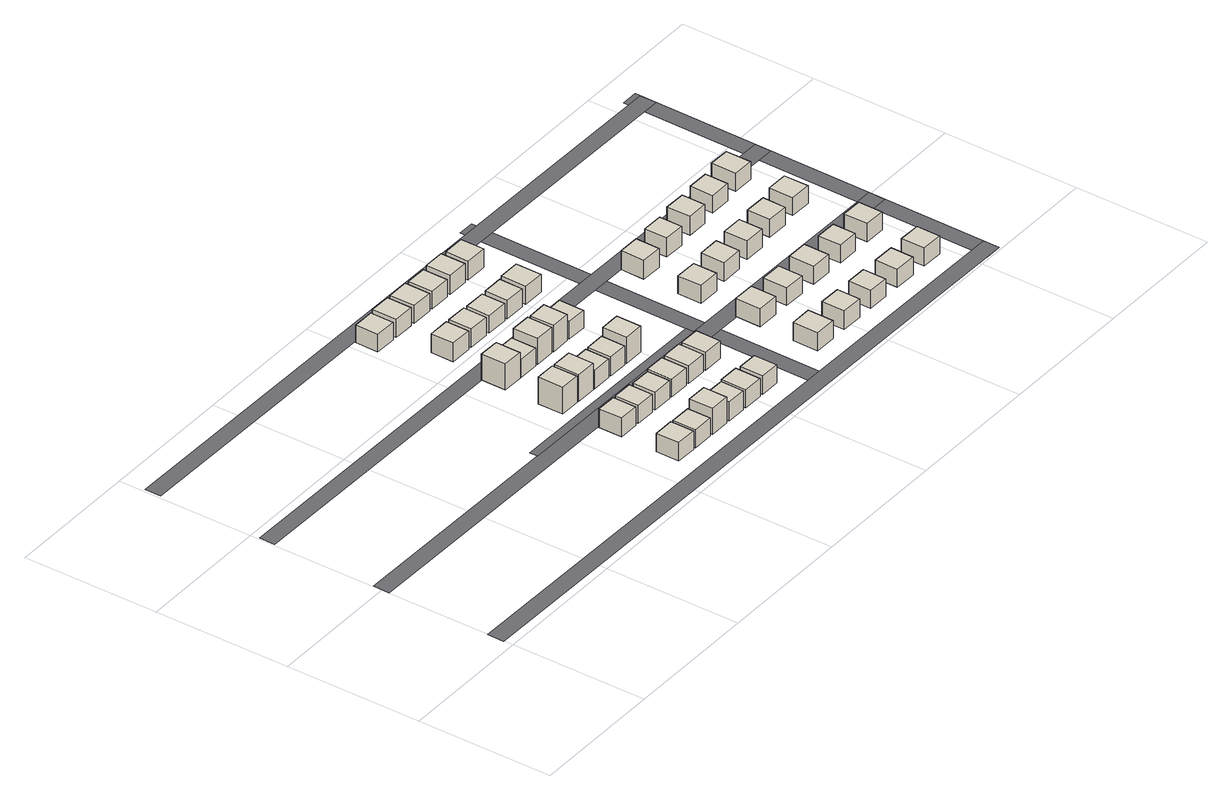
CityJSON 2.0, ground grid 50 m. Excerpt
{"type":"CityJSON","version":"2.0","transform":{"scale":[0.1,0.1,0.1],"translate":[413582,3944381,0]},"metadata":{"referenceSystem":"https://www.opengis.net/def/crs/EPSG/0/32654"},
"CityObjects":{
"building1":{"type":"Building","attributes":{"usage":"411","yearOfConstruction":2013,"measuredHeight":7,"storeysAboveGround":2},"address":[{"country":"日本","locality":"千葉県千葉市美浜区真砂三丁目B-3"}],"geometry":[{"type":"Solid","lod":"1","boundaries":[[[[0,1,2,3]],[[0,4,5,3]],[[1,6,4,0]],[[2,7,6,1]],[[3,5,7,2]],[[7,6,4,5]]]]}]},
"building2":{"type":"Building","attributes":{"usage":"411","yearOfConstruction":2013,"measuredHeight":7.1,"storeysAboveGround":2},"address":[{"country":"日本","locality":"千葉県千葉市美浜区真砂三丁目B-11"}],"geometry":[{"type":"Solid","lod":"1","boundaries":[[[[8,9,10,11]],[[8,12,13,11]],[[9,14,12,8]],[[10,15,14,9]],[[11,13,15,10]],[[15,14,12,13]]]]}]},
"building3":{"type":"Building","attributes":{"usage":"411","yearOfConstruction":2014,"measuredHeight":6.8,"storeysAboveGround":2},"address":[{"country":"日本","locality":"千葉県千葉市美浜区真砂三丁目B-4"}],"geometry":[{"type":"Solid","lod":"1","boundaries":[[[[16,17,18,19]],[[16,20,21,19]],[[17,22,20,16]],[[18,23,22,17]],[[19,21,23,18]],[[23,22,20,21]]]]}]},
"building4":{"type":"Building","attributes":{"usage":"411","yearOfConstruction":2013,"measuredHeight":10.1,"storeysAboveGround":3},"address":[{"country":"日本","locality":"千葉県千葉市美浜区真砂四丁目D-3"}],"geometry":[{"type":"Solid","lod":"1","boundaries":[[[[24,25,26,27]],[[24,28,29,27]],[[25,30,28,24]],[[26,31,30,25]],[[27,29,31,26]],[[31,30,28,29]]]]}]},
"building5":{"type":"Building","attributes":{"usage":"411","yearOfConstruction":2013,"measuredHeight":6.8,"storeysAboveGround":2},"address":[{"country":"日本","locality":"千葉県千葉市美浜区真砂三丁目B-12"}],"geometry":[{"type":"Solid","lod":"1","boundaries":[[[[32,33,34,35]],[[32,36,37,35]],[[33,38,36,32]],[[34,39,38,33]],[[35,37,39,34]],[[39,38,36,37]]]]}]},
"building6":{"type":"Building","attributes":{"usage":"411","yearOfConstruction":2013,"measuredHeight":9.8,"storeysAboveGround":3},"address":[{"country":"日本","locality":"千葉県千葉市美浜区真砂三丁目B-5"}],"geometry":[{"type":"Solid","lod":"1","boundaries":[[[[40,41,42,43]],[[40,44,45,43]],[[41,46,44,40]],[[42,47,46,41]],[[43,45,47,42]],[[47,46,44,45]]]]}]},
"building7":{"type":"Building","attributes":{"usage":"411","yearOfConstruction":2014,"measuredHeight":9.8,"storeysAboveGround":3},"address":[{"country":"日本","locality":"千葉県千葉市美浜区真砂四丁目D-10"}],"geometry":[{"type":"Solid","lod":"1","boundaries":[[[[48,49,50,51]],[[48,52,53,51]],[[49,54,52,48]],[[50,55,54,49]],[[51,53,55,50]],[[55,54,52,53]]]]}]},
"building8":{"type":"Building","attributes":{"usage":"411","yearOfConstruction":2013,"measuredHeight":10.1,"storeysAboveGround":3},"address":[{"country":"日本","locality":"千葉県千葉市美浜区真砂四丁目D-4"}],"geometry":[{"type":"Solid","lod":"1","boundaries":[[[[56,57,58,59]],[[56,60,61,59]],[[57,62,60,56]],[[58,63,62,57]],[[59,61,63,58]],[[63,62,60,61]]]]}]},
"building9":{"type":"Building","attributes":{"usage":"411","yearOfConstruction":2013,"measuredHeight":6.8,"storeysAboveGround":2},"address":[{"country":"日本","locality":"千葉県千葉市美浜区真砂三丁目B-13"}],"geometry":[{"type":"Solid","lod":"1","boundaries":[[[[64,65,66,67]],[[64,68,69,67]],[[65,70,68,64]],[[66,71,70,65]],[[67,69,71,66]],[[71,70,68,69]]]]}]},
"building10":{"type":"Building","attributes":{"usage":"411","yearOfConstruction":2005,"measuredHeight":6.7,"storeysAboveGround":2},"address":[{"country":"日本","locality":"千葉県千葉市美浜区真砂五丁目H-9"}],"geometry":[{"type":"Solid","lod":"1","boundaries":[[[[72,73,74,75]],[[72,76,77,75]],[[73,78,76,72]],[[74,79,78,73]],[[75,77,79,74]],[[79,78,76,77]]]]}]},
"building11":{"type":"Building","attributes":{"usage":"411","yearOfConstruction":2013,"measuredHeight":7.2,"storeysAboveGround":2},"address":[{"country":"日本","locality":"千葉県千葉市美浜区真砂三丁目B-6"}],"geometry":[{"type":"Solid","lod":"1","boundaries":[[[[80,81,82,83]],[[80,84,85,83]],[[81,86,84,80]],[[82,87,86,81]],[[83,85,87,82]],[[87,86,84,85]]]]}]},
"building12":{"type":"Building","attributes":{"usage":"411","yearOfConstruction":2013,"measuredHeight":6.8,"storeysAboveGround":2},"address":[{"country":"日本","locality":"千葉県千葉市美浜区真砂四丁目D-11"}],"geometry":[{"type":"Solid","lod":"1","boundaries":[[[[88,89,90,91]],[[88,92,93,91]],[[89,94,92,88]],[[90,95,94,89]],[[91,93,95,90]],[[95,94,92,93]]]]}]},
"building13":{"type":"Building","attributes":{"usage":"411","yearOfConstruction":2005,"measuredHeight":7.1,"storeysAboveGround":2},"address":[{"country":"日本","locality":"千葉県千葉市美浜区真砂五丁目H-3"}],"geometry":[{"type":"Solid","lod":"1","boundaries":[[[[96,97,98,99]],[[96,100,101,99]],[[97,102,100,96]],[[98,103,102,97]],[[99,101,103,98]],[[103,102,100,101]]]]}]},
"building14":{"type":"Building","attributes":{"usage":"411","yearOfConstruction":2014,"measuredHeight":7,"storeysAboveGround":2},"address":[{"country":"日本","locality":"千葉県千葉市美浜区真砂四丁目D-5"}],"geometry":[{"type":"Solid","lod":"1","boundaries":[[[[104,105,106,107]],[[104,108,109,107]],[[105,110,108,104]],[[106,111,110,105]],[[107,109,111,106]],[[111,110,108,109]]]]}]},
"building15":{"type":"Building","attributes":{"usage":"411","yearOfConstruction":2014,"measuredHeight":6.7,"storeysAboveGround":2},"address":[{"country":"日本","locality":"千葉県千葉市美浜区真砂三丁目B-14"}],"geometry":[{"type":"Solid","lod":"1","boundaries":[[[[112,113,114,115]],[[112,116,117,115]],[[113,118,116,112]],[[114,119,118,113]],[[115,117,119,114]],[[119,118,116,117]]]]}]},
"building16":{"type":"Building","attributes":{"usage":"411","yearOfConstruction":2013,"measuredHeight":6.7,"storeysAboveGround":2},"address":[{"country":"日本","locality":"千葉県千葉市美浜区真砂三丁目B-7"}],"geometry":[{"type":"Solid","lod":"1","boundaries":[[[[120,121,122,123]],[[120,124,125,123]],[[121,126,124,120]],[[122,127,126,121]],[[123,125,127,122]],[[127,126,124,125]]]]}]},
"building17":{"type":"Building","attributes":{"usage":"411","yearOfConstruction":2003,"measuredHeight":6.9,"storeysAboveGround":2},"address":[{"country":"日本","locality":"千葉県千葉市美浜区真砂五丁目H-10"}],"geometry":[{"type":"Solid","lod":"1","boundaries":[[[[128,129,130,131]],[[128,132,133,131]],[[129,134,132,128]],[[130,135,134,129]],[[131,133,135,130]],[[135,134,132,133]]]]}]},
"building18":{"type":"Building","attributes":{"usage":"411","yearOfConstruction":2014,"measuredHeight":9.8,"storeysAboveGround":3},"address":[{"country":"日本","locality":"千葉県千葉市美浜区真砂四丁目D-12"}],"geometry":[{"type":"Solid","lod":"1","boundaries":[[[[136,137,138,139]],[[136,140,141,139]],[[137,142,140,136]],[[138,143,142,137]],[[139,141,143,138]],[[143,142,140,141]]]]}]},
"building19":{"type":"Building","attributes":{"usage":"411","yearOfConstruction":2013,"measuredHeight":7.2,"storeysAboveGround":2},"address":[{"country":"日本","locality":"千葉県千葉市美浜区真砂四丁目D-6"}],"geometry":[{"type":"Solid","lod":"1","boundaries":[[[[144,145,146,147]],[[144,148,149,147]],[[145,150,148,144]],[[146,151,150,145]],[[147,149,151,146]],[[151,150,148,149]]]]}]},
"building20":{"type":"Building","attributes":{"usage":"411","yearOfConstruction":2005,"measuredHeight":7,"storeysAboveGround":2},"address":[{"country":"日本","locality":"千葉県千葉市美浜区真砂五丁目H-4"}],"geometry":[{"type":"Solid","lod":"1","boundaries":[[[[152,153,154,155]],[[152,156,157,155]],[[153,158,156,152]],[[154,159,158,153]],[[155,157,159,154]],[[159,158,156,157]]]]}]},
"building21":{"type":"Building","attributes":{"usage":"411","yearOfConstruction":2014,"measuredHeight":6.7,"storeysAboveGround":2},"address":[{"country":"日本","locality":"千葉県千葉市美浜区真砂三丁目B-15"}],"geometry":[{"type":"Solid","lod":"1","boundaries":[[[[160,161,162,163]],[[160,164,165,163]],[[161,166,164,160]],[[162,167,166,161]],[[163,165,167,162]],[[167,166,164,165]]]]}]},
"building22":{"type":"Building","attributes":{"usage":"411","yearOfConstruction":2013,"measuredHeight":7.1,"storeysAboveGround":2},"address":[{"country":"日本","locality":"千葉県千葉市美浜区真砂三丁目B-8"}],"geometry":[{"type":"Solid","lod":"1","boundaries":[[[[168,169,170,171]],[[168,172,173,171]],[[169,174,172,168]],[[170,175,174,169]],[[171,173,175,170]],[[175,174,172,173]]]]}]},
"building23":{"type":"Building","attributes":{"usage":"411","yearOfConstruction":2014,"measuredHeight":9.9,"storeysAboveGround":3},"address":[{"country":"日本","locality":"千葉県千葉市美浜区真砂四丁目D-13"}],"geometry":[{"type":"Solid","lod":"1","boundaries":[[[[176,177,178,179]],[[176,180,181,179]],[[177,182,180,176]],[[178,183,182,177]],[[179,181,183,178]],[[183,182,180,181]]]]}]},
"building24":{"type":"Building","attributes":{"usage":"411","yearOfConstruction":2006,"measuredHeight":6.7,"storeysAboveGround":2},"address":[{"country":"日本","locality":"千葉県千葉市美浜区真砂五丁目H-11"}],"geometry":[{"type":"Solid","lod":"1","boundaries":[[[[184,185,186,187]],[[184,188,189,187]],[[185,190,188,184]],[[186,191,190,185]],[[187,189,191,186]],[[191,190,188,189]]]]}]},
"building25":{"type":"Building","attributes":{"usage":"411","yearOfConstruction":2014,"measuredHeight":9.8,"storeysAboveGround":3},"address":[{"country":"日本","locality":"千葉県千葉市美浜区真砂四丁目D-7"}],"geometry":[{"type":"Solid","lod":"1","boundaries":[[[[192,193,194,195]],[[192,196,197,195]],[[193,198,196,192]],[[194,199,198,193]],[[195,197,199,194]],[[199,198,196,197]]]]}]},
"building26":{"type":"Building","attributes":{"usage":"411","yearOfConstruction":2003,"measuredHeight":6.6,"storeysAboveGround":2},"address":[{"country":"日本","locality":"千葉県千葉市美浜区真砂五丁目H-5"}],"geometry":[{"type":"Solid","lod":"1","boundaries":[[[[200,201,202,203]],[[200,204,205,203]],[[201,206,204,200]],[[202,207,206,201]],[[203,205,207,202]],[[207,206,204,205]]]]}]},
"building27":{"type":"Building","attributes":{"usage":"411","yearOfConstruction":2013,"measuredHeight":6.7,"storeysAboveGround":2},"address":[{"country":"日本","locality":"千葉県千葉市美浜区真砂三丁目B-16"}],"geometry":[{"type":"Solid","lod":"1","boundaries":[[[[208,209,210,211]],[[208,212,213,211]],[[209,214,212,208]],[[210,215,214,209]],[[211,213,215,210]],[[215,214,212,213]]]]}]},
"building28":{"type":"Building","attributes":{"usage":"411","yearOfConstruction":2014,"measuredHeight":6.6,"storeysAboveGround":2},"address":[{"country":"日本","locality":"千葉県千葉市美浜区真砂四丁目D-14"}],"geometry":[{"type":"Solid","lod":"1","boundaries":[[[[216,217,218,219]],[[216,220,221,219]],[[217,222,220,216]],[[218,223,222,217]],[[219,221,223,218]],[[223,222,220,221]]]]}]},
"building29":{"type":"Building","attributes":{"usage":"411","yearOfConstruction":2006,"measuredHeight":6.6,"storeysAboveGround":2},"address":[{"country":"日本","locality":"千葉県千葉市美浜区真砂五丁目H-12"}],"geometry":[{"type":"Solid","lod":"1","boundaries":[[[[224,225,226,227]],[[224,228,229,227]],[[225,230,228,224]],[[226,231,230,225]],[[227,229,231,226]],[[231,230,228,229]]]]}]},
"building30":{"type":"Building","attributes":{"usage":"411","yearOfConstruction":2003,"measuredHeight":6.9,"storeysAboveGround":2},"address":[{"country":"日本","locality":"千葉県千葉市美浜区真砂五丁目H-6"}],"geometry":[{"type":"Solid","lod":"1","boundaries":[[[[232,233,234,235]],[[232,236,237,235]],[[233,238,236,232]],[[234,239,238,233]],[[235,237,239,234]],[[239,238,236,237]]]]}]},
"building31":{"type":"Building","attributes":{"usage":"411","yearOfConstruction":2004,"measuredHeight":7.2,"storeysAboveGround":2},"address":[{"country":"日本","locality":"千葉県千葉市美浜区真砂五丁目H-13"}],"geometry":[{"type":"Solid","lod":"1","boundaries":[[[[240,241,242,243]],[[240,244,245,243]],[[241,246,244,240]],[[242,247,246,241]],[[243,245,247,242]],[[247,246,244,245]]]]}]},
"building32":{"type":"Building","attributes":{"usage":"411","yearOfConstruction":2005,"measuredHeight":6.8,"storeysAboveGround":2},"address":[{"country":"日本","locality":"千葉県千葉市美浜区真砂五丁目H-7"}],"geometry":[{"type":"Solid","lod":"1","boundaries":[[[[248,249,250,251]],[[248,252,253,251]],[[249,254,252,248]],[[250,255,254,249]],[[251,253,255,250]],[[255,254,252,253]]]]}]},
"building33":{"type":"Building","attributes":{"usage":"411","yearOfConstruction":2014,"measuredHeight":6.9,"storeysAboveGround":2},"address":[{"country":"日本","locality":"千葉県千葉市美浜区磯辺二丁目E-1"}],"geometry":[{"type":"Solid","lod":"1","boundaries":[[[[256,257,258,259]],[[256,260,261,259]],[[257,262,260,256]],[[258,263,262,257]],[[259,261,263,258]],[[263,262,260,261]]]]}]},
"building34":{"type":"Building","attributes":{"usage":"411","yearOfConstruction":2003,"measuredHeight":7.2,"storeysAboveGround":2},"address":[{"country":"日本","locality":"千葉県千葉市美浜区真砂五丁目H-14"}],"geometry":[{"type":"Solid","lod":"1","boundaries":[[[[264,265,266,267]],[[264,268,269,267]],[[265,270,268,264]],[[266,271,270,265]],[[267,269,271,266]],[[271,270,268,269]]]]}]},
"building35":{"type":"Building","attributes":{"usage":"411","yearOfConstruction":2013,"measuredHeight":6.8,"storeysAboveGround":2},"address":[{"country":"日本","locality":"千葉県千葉市美浜区磯辺二丁目E-6"}],"geometry":[{"type":"Solid","lod":"1","boundaries":[[[[272,273,274,275]],[[272,276,277,275]],[[273,278,276,272]],[[274,279,278,273]],[[275,277,279,274]],[[279,278,276,277]]]]}]},
"building36":{"type":"Building","attributes":{"usage":"411","yearOfConstruction":2014,"measuredHeight":6.7,"storeysAboveGround":2,"BuildingRiverFloodingRiskAttribute.description":"1","BuildingRiverFloodingRiskAttribute.rank":"2","BuildingRiverFloodingRiskAttribute.depth":1.5},"address":[{"country":"日本","locality":"千葉県千葉市美浜区磯辺二丁目F-1"}],"geometry":[{"type":"Solid","lod":"1","boundaries":[[[[280,281,282,283]],[[280,284,285,283]],[[281,286,284,280]],[[282,287,286,281]],[[283,285,287,282]],[[287,286,284,285]]]]}]},
"building37":{"type":"Building","attributes":{"usage":"411","yearOfConstruction":2013,"measuredHeight":7.1,"storeysAboveGround":2},"address":[{"country":"日本","locality":"千葉県千葉市美浜区磯辺二丁目E-2"}],"geometry":[{"type":"Solid","lod":"1","boundaries":[[[[288,289,290,291]],[[288,292,293,291]],[[289,294,292,288]],[[290,295,294,289]],[[291,293,295,290]],[[295,294,292,293]]]]}]},
"building38":{"type":"Building","attributes":{"usage":"411","yearOfConstruction":2015,"measuredHeight":7.2,"storeysAboveGround":2,"BuildingRiverFloodingRiskAttribute.description":"1","BuildingRiverFloodingRiskAttribute.rank":"2","BuildingRiverFloodingRiskAttribute.depth":1.5},"address":[{"country":"日本","locality":"千葉県千葉市美浜区磯辺二丁目F-6"}],"geometry":[{"type":"Solid","lod":"1","boundaries":[[[[296,297,298,299]],[[296,300,301,299]],[[297,302,300,296]],[[298,303,302,297]],[[299,301,303,298]],[[303,302,300,301]]]]}]},
"building39":{"type":"Building","attributes":{"usage":"411","yearOfConstruction":2013,"measuredHeight":6.7,"storeysAboveGround":2},"address":[{"country":"日本","locality":"千葉県千葉市美浜区磯辺二丁目E-7"}],"geometry":[{"type":"Solid","lod":"1","boundaries":[[[[304,305,306,307]],[[304,308,309,307]],[[305,310,308,304]],[[306,311,310,305]],[[307,309,311,306]],[[311,310,308,309]]]]}]},
"building40":{"type":"Building","attributes":{"usage":"411","yearOfConstruction":2014,"measuredHeight":7.1,"storeysAboveGround":2,"BuildingRiverFloodingRiskAttribute.description":"1","BuildingRiverFloodingRiskAttribute.rank":"2","BuildingRiverFloodingRiskAttribute.depth":1.5},"address":[{"country":"日本","locality":"千葉県千葉市美浜区磯辺二丁目F-2"}],"geometry":[{"type":"Solid","lod":"1","boundaries":[[[[312,313,314,315]],[[312,316,317,315]],[[313,318,316,312]],[[314,319,318,313]],[[315,317,319,314]],[[319,318,316,317]]]]}]},
"building41":{"type":"Building","attributes":{"usage":"411","yearOfConstruction":2013,"measuredHeight":6.8,"storeysAboveGround":2},"address":[{"country":"日本","locality":"千葉県千葉市美浜区磯辺二丁目E-3"}],"geometry":[{"type":"Solid","lod":"1","boundaries":[[[[320,321,322,323]],[[320,324,325,323]],[[321,326,324,320]],[[322,327,326,321]],[[323,325,327,322]],[[327,326,324,325]]]]}]},
"building42":{"type":"Building","attributes":{"usage":"411","yearOfConstruction":2014,"measuredHeight":7.2,"storeysAboveGround":2,"BuildingRiverFloodingRiskAttribute.description":"1","BuildingRiverFloodingRiskAttribute.rank":"2","BuildingRiverFloodingRiskAttribute.depth":1.5},"address":[{"country":"日本","locality":"千葉県千葉市美浜区磯辺二丁目F-7"}],"geometry":[{"type":"Solid","lod":"1","boundaries":[[[[328,329,330,331]],[[328,332,333,331]],[[329,334,332,328]],[[330,335,334,329]],[[331,333,335,330]],[[335,334,332,333]]]]}]},
"building43":{"type":"Building","attributes":{"usage":"411","yearOfConstruction":2014,"measuredHeight":6.8,"storeysAboveGround":2},"address":[{"country":"日本","locality":"千葉県千葉市美浜区磯辺二丁目E-8"}],"geometry":[{"type":"Solid","lod":"1","boundaries":[[[[336,337,338,339]],[[336,340,341,339]],[[337,342,340,336]],[[338,343,342,337]],[[339,341,343,338]],[[343,342,340,341]]]]}]},
"building44":{"type":"Building","attributes":{"usage":"411","yearOfConstruction":2015,"measuredHeight":6.9,"storeysAboveGround":2,"BuildingRiverFloodingRiskAttribute.description":"1","BuildingRiverFloodingRiskAttribute.rank":"2","BuildingRiverFloodingRiskAttribute.depth":1.5},"address":[{"country":"日本","locality":"千葉県千葉市美浜区磯辺二丁目F-3"}],"geometry":[{"type":"Solid","lod":"1","boundaries":[[[[344,345,346,347]],[[344,348,349,347]],[[345,350,348,344]],[[346,351,350,345]],[[347,349,351,346]],[[351,350,348,349]]]]}]},
"building45":{"type":"Building","attributes":{"usage":"411","yearOfConstruction":2013,"measuredHeight":6.9,"storeysAboveGround":2},"address":[{"country":"日本","locality":"千葉県千葉市美浜区磯辺二丁目E-4"}],"geometry":[{"type":"Solid","lod":"1","boundaries":[[[[352,353,354,355]],[[352,356,357,355]],[[353,358,356,352]],[[354,359,358,353]],[[355,357,359,354]],[[359,358,356,357]]]]}]},
"building46":{"type":"Building","attributes":{"usage":"411","yearOfConstruction":2013,"measuredHeight":7.1,"storeysAboveGround":2,"BuildingRiverFloodingRiskAttribute.description":"1","BuildingRiverFloodingRiskAttribute.rank":"2","BuildingRiverFloodingRiskAttribute.depth":1.5},"address":[{"country":"日本","locality":"千葉県千葉市美浜区磯辺二丁目F-8"}],"geometry":[{"type":"Solid","lod":"1","boundaries":[[[[360,361,362,363]],[[360,364,365,363]],[[361,366,364,360]],[[362,367,366,361]],[[363,365,367,362]],[[367,366,364,365]]]]}]},
"building47":{"type":"Building","attributes":{"usage":"411","yearOfConstruction":2012,"measuredHeight":6.8,"storeysAboveGround":2,"BuildingRiverFloodingRiskAttribute.description":"1","BuildingRiverFloodingRiskAttribute.rank":"2","BuildingRiverFloodingRiskAttribute.depth":1.5},"address":[{"country":"日本","locality":"千葉県千葉市美浜区磯辺二丁目F-4"}],"geometry":[{"type":"Solid","lod":"1","boundaries":[[[[368,369,370,371]],[[368,372,373,371]],[[369,374,372,368]],[[370,375,374,369]],[[371,373,375,370]],[[375,374,372,373]]]]}]},
"building48":{"type":"Building","attributes":{"usage":"411","yearOfConstruction":2014,"measuredHeight":6.8,"storeysAboveGround":2},"address":[{"country":"日本","locality":"千葉県千葉市美浜区磯辺二丁目E-9"}],"geometry":[{"type":"Solid","lod":"1","boundaries":[[[[376,377,378,379]],[[376,380,381,379]],[[377,382,380,376]],[[378,383,382,377]],[[379,381,383,378]],[[383,382,380,381]]]]}]},
"building49":{"type":"Building","attributes":{"usage":"411","yearOfConstruction":2015,"measuredHeight":6.6,"storeysAboveGround":2,"BuildingRiverFloodingRiskAttribute.description":"1","BuildingRiverFloodingRiskAttribute.rank":"2","BuildingRiverFloodingRiskAttribute.depth":1.5},"address":[{"country":"日本","locality":"千葉県千葉市美浜区磯辺二丁目F-9"}],"geometry":[{"type":"Solid","lod":"1","boundaries":[[[[384,385,386,387]],[[384,388,389,387]],[[385,390,388,384]],[[386,391,390,385]],[[387,389,391,386]],[[391,390,388,389]]]]}]},
"building50":{"type":"Building","attributes":{"usage":"411","yearOfConstruction":2013,"measuredHeight":6.9,"storeysAboveGround":2},"address":[{"country":"日本","locality":"千葉県千葉市美浜区磯辺二丁目E-5"}],"geometry":[{"type":"Solid","lod":"1","boundaries":[[[[392,393,394,395]],[[392,396,397,395]],[[393,398,396,392]],[[394,399,398,393]],[[395,397,399,394]],[[399,398,396,397]]]]}]},
"building51":{"type":"Building","attributes":{"usage":"411","yearOfConstruction":2013,"measuredHeight":6.7,"storeysAboveGround":2,"BuildingRiverFloodingRiskAttribute.description":"1","BuildingRiverFloodingRiskAttribute.rank":"2","BuildingRiverFloodingRiskAttribute.depth":1.5},"address":[{"country":"日本","locality":"千葉県千葉市美浜区磯辺二丁目F-5"}],"geometry":[{"type":"Solid","lod":"1","boundaries":[[[[400,401,402,403]],[[400,404,405,403]],[[401,406,404,400]],[[402,407,406,401]],[[403,405,407,402]],[[407,406,404,405]]]]}]},
"building52":{"type":"Building","attributes":{"usage":"411","yearOfConstruction":2014,"measuredHeight":6.9,"storeysAboveGround":2},"address":[{"country":"日本","locality":"千葉県千葉市美浜区磯辺二丁目E-10"}],"geometry":[{"type":"Solid","lod":"1","boundaries":[[[[408,409,410,411]],[[408,412,413,411]],[[409,414,412,408]],[[410,415,414,409]],[[411,413,415,410]],[[415,414,412,413]]]]}]},
"building53":{"type":"Building","attributes":{"usage":"411","yearOfConstruction":2015,"measuredHeight":6.7,"storeysAboveGround":2,"BuildingRiverFloodingRiskAttribute.description":"1","BuildingRiverFloodingRiskAttribute.rank":"2","BuildingRiverFloodingRiskAttribute.depth":1.5},"address":[{"country":"日本","locality":"千葉県千葉市美浜区磯辺二丁目F-10"}],"geometry":[{"type":"Solid","lod":"1","boundaries":[[[[416,417,418,419]],[[416,420,421,419]],[[417,422,420,416]],[[418,423,422,417]],[[419,421,423,418]],[[423,422,420,421]]]]}]},
"road1":{"type":"Road","attributes":{"RoadStructureAttribute.widthType":"3","RoadStructureAttribute.width":6,"RoadStructureAttribute.numberOfLanes":2},"geometry":[{"type":"MultiSurface","lod":"1","boundaries":[[[424,425,426,427]]]}]},
"road2":{"type":"Road","attributes":{"RoadStructureAttribute.widthType":"2","RoadStructureAttribute.width":3,"RoadStructureAttribute.numberOfLanes":1},"geometry":[{"type":"MultiSurface","lod":"1","boundaries":[[[428,429,430,431]]]}]},
"road3":{"type":"Road","attributes":{"RoadStructureAttribute.widthType":"3","RoadStructureAttribute.width":6,"RoadStructureAttribute.numberOfLanes":2},"geometry":[{"type":"MultiSurface","lod":"1","boundaries":[[[432,433,434,435]]]}]},
"road4":{"type":"Road","attributes":{"RoadStructureAttribute.widthType":"3","RoadStructureAttribute.width":6,"RoadStructureAttribute.numberOfLanes":2},"geometry":[{"type":"MultiSurface","lod":"1","boundaries":[[[436,437,438,439]]]}]},
"road5":{"type":"Road","attributes":{"RoadStructureAttribute.widthType":"3","RoadStructureAttribute.width":6,"RoadStructureAttribute.numberOfLanes":2},"geometry":[{"type":"MultiSurface","lod":"1","boundaries":[[[440,441,442,443]]]}]},
"road6":{"type":"Road","attributes":{"RoadStructureAttribute.widthType":"3","RoadStructureAttribute.width":6,"RoadStructureAttribute.numberOfLanes":2},"geometry":[{"type":"MultiSurface","lod":"1","boundaries":[[[444,445,446,447]]]}]},
"road7":{"type":"Road","attributes":{"RoadStructureAttribute.widthType":"3","RoadStructureAttribute.width":6,"RoadStructureAttribute.numberOfLanes":2},"geometry":[{"type":"MultiSurface","lod":"1","boundaries":[[[424,448,449,450]]]}]}
},
"vertices":[
[1142,127,30],[1142,214,30],[1065,214,30],[1065,128,30],[1142,127,100],[1065,128,100],[1142,214,100],[1065,214,100],
[1141,347,30],[1142,433,30],[1067,434,30],[1067,347,30],[1141,347,101],[1067,347,101],[1142,433,101],[1067,434,101],
[1231,127,30],[1231,213,30],[1153,214,30],[1153,127,30],[1231,127,98],[1153,127,98],[1231,213,98],[1153,214,98],
[1135,566,30],[1135,661,30],[1060,661,30],[1059,567,30],[1135,566,131],[1059,567,131],[1135,661,131],[1060,661,131],
[1229,346,30],[1230,435,30],[1156,436,30],[1155,347,30],[1229,346,98],[1155,347,98],[1230,435,98],[1156,436,98],
[1317,126,30],[1318,214,30],[1242,215,30],[1241,126,30],[1317,126,128],[1241,126,128],[1318,214,128],[1242,215,128],
[1138,785,30],[1139,877,30],[1062,878,30],[1061,786,30],[1138,785,128],[1061,786,128],[1139,877,128],[1062,878,128],
[1220,565,30],[1221,659,30],[1144,660,30],[1143,566,30],[1220,565,131],[1143,566,131],[1221,659,131],[1144,660,131],
[1320,345,30],[1320,430,30],[1244,431,30],[1243,346,30],[1320,345,98],[1243,346,98],[1320,430,98],[1244,431,98],
[1076,1224,30],[1077,1310,30],[997,1310,30],[996,1225,30],[1076,1224,97],[996,1225,97],[1077,1310,97],[997,1310,97],
[1404,125,30],[1405,210,30],[1330,211,30],[1329,126,30],[1404,125,102],[1329,126,102],[1405,210,102],[1330,211,102],
[1220,784,30],[1221,877,30],[1146,877,30],[1145,785,30],[1220,784,98],[1145,785,98],[1221,877,98],[1146,877,98],
[1170,1004,30],[1171,1089,30],[1090,1090,30],[1089,1005,30],[1170,1004,101],[1089,1005,101],[1171,1089,101],[1090,1090,101],
[1302,564,30],[1303,653,30],[1228,653,30],[1227,565,30],[1302,564,100],[1227,565,100],[1303,653,100],[1228,653,100],
[1406,344,30],[1407,438,30],[1332,439,30],[1331,345,30],[1406,344,97],[1331,345,97],[1407,438,97],[1332,439,97],
[1492,124,30],[1493,218,30],[1418,219,30],[1417,125,30],[1492,124,98],[1417,125,98],[1493,218,98],[1418,219,98],
[1170,1223,30],[1171,1314,30],[1092,1315,30],[1091,1224,30],[1170,1223,99],[1091,1224,99],[1171,1314,99],[1092,1315,99],
[1305,784,30],[1306,876,30],[1230,877,30],[1230,784,30],[1305,784,128],[1230,784,128],[1306,876,128],[1230,877,128],
[1385,564,30],[1386,652,30],[1312,652,30],[1311,564,30],[1385,564,102],[1311,564,102],[1386,652,102],[1312,652,102],
[1262,1003,30],[1263,1089,30],[1185,1090,30],[1184,1004,30],[1262,1003,100],[1184,1004,100],[1263,1089,100],[1185,1090,100],
[1496,343,30],[1497,438,30],[1420,438,30],[1419,344,30],[1496,343,97],[1419,344,97],[1497,438,97],[1420,438,97],
[1580,123,30],[1580,209,30],[1506,210,30],[1505,124,30],[1580,123,100],[1505,124,100],[1580,209,100],[1506,210,100],
[1387,783,30],[1388,873,30],[1314,873,30],[1314,783,30],[1387,783,129],[1314,783,129],[1388,873,129],[1314,873,129],
[1267,1222,30],[1268,1316,30],[1187,1316,30],[1186,1223,30],[1267,1222,97],[1186,1223,97],[1268,1316,97],[1187,1316,97],
[1470,563,30],[1471,655,30],[1396,655,30],[1396,563,30],[1470,563,128],[1396,563,128],[1471,655,128],[1396,655,128],
[1360,1002,30],[1361,1089,30],[1280,1090,30],[1279,1003,30],[1360,1002,96],[1279,1003,96],[1361,1089,96],[1280,1090,96],
[1584,342,30],[1585,434,30],[1508,435,30],[1507,343,30],[1584,342,98],[1507,343,98],[1585,434,98],[1508,435,98],
[1472,782,30],[1473,875,30],[1399,875,30],[1398,783,30],[1472,782,96],[1398,783,96],[1473,875,96],[1399,875,96],
[1360,1221,30],[1361,1313,30],[1282,1314,30],[1281,1222,30],[1360,1221,96],[1281,1222,96],[1361,1313,96],[1282,1314,96],
[1452,1001,30],[1453,1088,30],[1375,1088,30],[1374,1002,30],[1452,1001,99],[1374,1002,99],[1453,1088,99],[1375,1088,99],
[1455,1221,30],[1455,1313,30],[1377,1314,30],[1376,1221,30],[1455,1221,102],[1376,1221,102],[1455,1313,102],[1377,1314,102],
[1550,1000,30],[1550,1095,30],[1470,1095,30],[1469,1001,30],[1550,1000,98],[1469,1001,98],[1550,1095,98],[1470,1095,98],
[1874,120,30],[1875,215,30],[1794,215,30],[1793,121,30],[1874,120,99],[1793,121,99],[1875,215,99],[1794,215,99],
[1553,1220,30],[1553,1307,30],[1472,1307,30],[1471,1220,30],[1553,1220,102],[1471,1220,102],[1553,1307,102],[1472,1307,102],
[1877,340,30],[1878,434,30],[1796,435,30],[1795,340,30],[1877,340,98],[1795,340,98],[1878,434,98],[1796,435,98],
[1869,559,32],[1870,648,32],[1788,649,32],[1787,560,32],[1869,559,100],[1787,560,100],[1870,648,100],[1788,649,100],
[2014,119,30],[2015,204,30],[1934,205,30],[1933,120,30],[2014,119,101],[1933,120,101],[2015,204,101],[1934,205,101],
[1868,778,32],[1869,866,32],[1790,867,32],[1789,779,32],[1868,778,104],[1789,779,104],[1869,866,104],[1790,867,104],
[2015,338,30],[2016,429,30],[1936,430,30],[1935,339,30],[2015,338,97],[1935,339,97],[2016,429,97],[1936,430,97],
[1988,558,47],[1989,647,47],[1908,647,47],[1907,558,47],[1988,558,118],[1907,558,118],[1989,647,118],[1908,647,118],
[2151,118,30],[2152,203,30],[2074,204,30],[2073,118,30],[2151,118,98],[2073,118,98],[2152,203,98],[2074,204,98],
[1988,777,47],[1988,862,47],[1910,863,47],[1910,778,47],[1988,777,119],[1910,778,119],[1988,862,119],[1910,863,119],
[2154,337,30],[2155,431,30],[2076,431,30],[2075,338,30],[2154,337,98],[2075,338,98],[2155,431,98],[2076,431,98],
[2107,557,61],[2108,645,61],[2028,645,61],[2028,557,61],[2107,557,131],[2028,557,131],[2108,645,131],[2028,645,131],
[2295,116,30],[2296,201,30],[2214,202,30],[2213,117,30],[2295,116,98],[2213,117,98],[2296,201,98],[2214,202,98],
[2109,776,61],[2110,863,61],[2030,864,61],[2030,776,61],[2109,776,132],[2030,776,132],[2110,863,132],[2030,864,132],
[2229,555,76],[2230,641,76],[2148,642,76],[2148,556,76],[2229,555,144],[2148,556,144],[2230,641,144],[2148,642,144],
[2294,336,30],[2294,420,30],[2216,421,30],[2216,336,30],[2294,336,98],[2216,336,98],[2294,420,98],[2216,421,98],
[2230,775,76],[2231,861,76],[2151,862,76],[2150,775,76],[2230,775,142],[2150,775,142],[2231,861,142],[2151,862,142],
[2435,115,30],[2436,202,30],[2354,203,30],[2354,116,30],[2435,115,98],[2354,116,98],[2436,202,98],[2354,203,98],
[2349,554,90],[2349,645,90],[2269,646,90],[2268,555,90],[2349,554,157],[2268,555,157],[2349,645,157],[2269,646,157],
[2434,334,30],[2435,423,30],[2357,424,30],[2356,335,30],[2434,334,99],[2356,335,99],[2435,423,99],[2357,424,99],
[2348,773,90],[2349,866,90],[2271,867,90],[2270,774,90],[2348,773,158],[2270,774,158],[2349,866,158],[2271,867,158],
[2603,9,0],[2603,68,0],[1,94,0],[1,34,0],
[1687,516,0],[1687,546,0],[866,554,0],[866,524,0],
[2607,447,0],[2608,507,0],[6,532,0],[5,472,0],
[2611,885,0],[2612,945,0],[10,970,0],[9,911,0],
[2615,1324,0],[2616,1384,0],[14,1409,0],[13,1349,0],
[1742,17,0],[1756,1412,0],[1696,1412,0],[1682,18,0],
[2616,1404,0],[2556,1404,0],[2543,9,0]
]}
